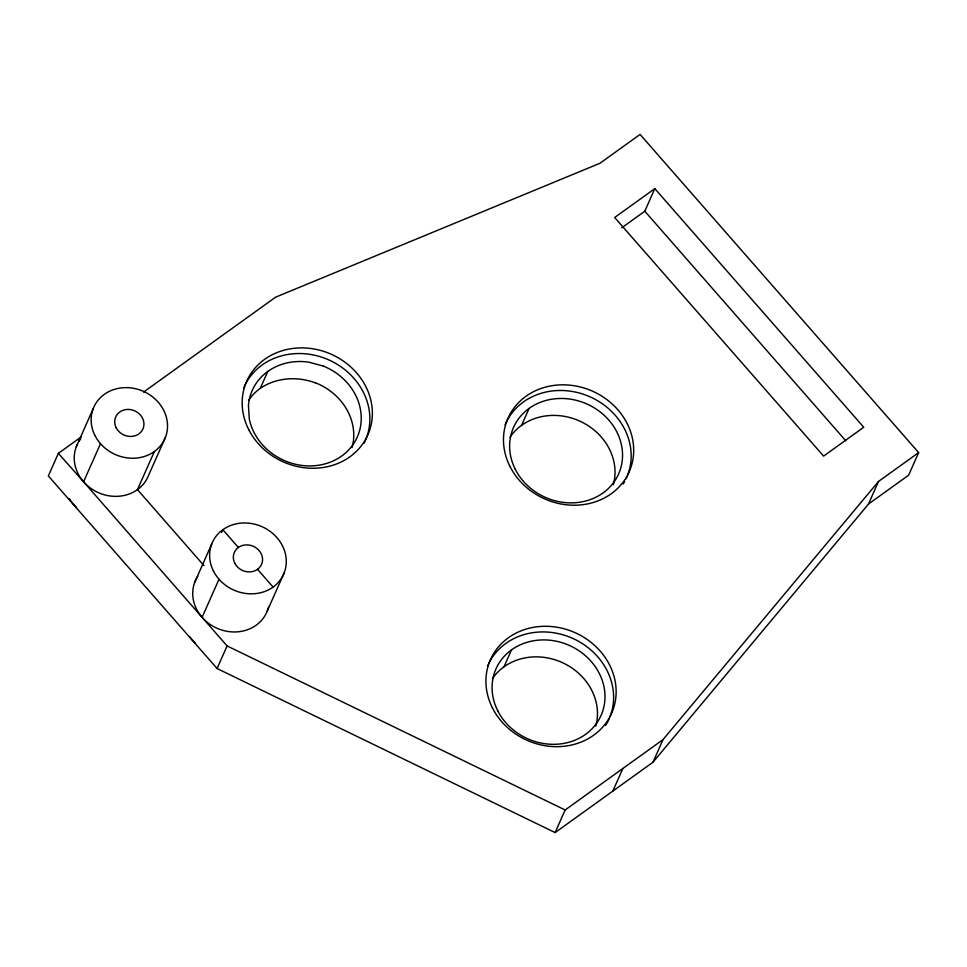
<?xml version="1.0" encoding="UTF-8"?>
<svg xmlns="http://www.w3.org/2000/svg" width="967" height="967" viewBox="0 0 967 967"><rect width="100%" height="100%" fill="white"/><g stroke="black" fill="none" stroke-linecap="round" stroke-linejoin="round"><path stroke-width="1.45" d="M81.349 436.818L58.371 453.33L48.35 475.921L217.079 668.523L555.131 832.575L652.991 762.226L868.487 504.049L908.629 475.184L918.65 452.592L640.069 134.425L599.915 163.29L275.595 297.183L143.612 392.058M76.32 446.681L93.231 408.558M918.65 452.592L878.507 481.457L662.999 739.634L565.139 809.983L227.1 645.932L83.585 481.808L100.495 443.684M154.382 451.504L137.471 489.628L203.94 565.574M165.454 437.302L148.543 475.413A38.873 34.582 23.9 0 1 98.416 492.662A38.873 34.582 23.9 0 1 77.541 443.926M248.761 400.096A57.464 51.118 23.9 0 1 260.292 388.323L267.762 371.461M194.814 582.098L211.725 543.986M221.612 532.442L222.821 529.723L238.378 547.467M202.103 617.345L219.013 579.221M217.079 668.523L227.1 645.932M267.279 610.939L284.189 572.815M521.564 425.359L529.082 408.412M621.684 227.837L644.796 211.217L654.816 188.625L863.749 427.257L823.606 456.11L614.661 217.49L654.816 188.625M504.012 666.807L511.531 649.86M555.131 832.575L565.139 809.983M612.836 791.091L622.857 768.499M652.991 762.226L662.999 739.634M868.487 504.049L878.507 481.457M260.292 388.323C276.526 377.36 297.594 376.115 315.689 382.98M58.371 453.33L83.585 481.808M644.796 211.217L845.774 440.759M257.536 569.333L273.081 587.078M510.032 437.132A57.464 51.118 23.9 0 1 580.091 421.249A57.464 51.118 23.9 0 1 613.332 484.648M315.738 382.896A57.464 51.118 23.9 0 1 352.061 447.612M492.481 678.58A57.464 51.118 23.9 0 1 562.54 662.697A57.464 51.118 23.9 0 1 595.781 726.096M195.153 642.922A38.873 34.582 23.9 0 1 189.556 636.528M76.538 507.445A38.873 34.582 23.9 0 1 69.406 498.694M268.451 607.228A39.006 34.691 23.9 0 1 217.188 628.332A39.006 34.691 23.9 0 1 197.776 576.32M79.04 441.29A38.873 34.582 23.9 0 1 80.781 438.825M608.992 719.206A66.252 58.927 23.9 0 1 605.68 725.419M487.513 666.311A66.252 58.927 23.9 0 1 570.518 637.434A66.252 58.927 23.9 0 1 610.056 716.632M624.658 481.53A66.252 58.927 23.9 0 1 623.231 483.971M505.064 424.864A66.252 58.927 23.9 0 1 588.069 395.987A66.252 58.927 23.9 0 1 627.607 475.184M627.087 476.477A66.252 58.927 23.9 0 1 625.939 479.028M243.757 387.912A66.252 58.927 23.9 0 1 329.638 360.292A66.252 58.927 23.9 0 1 364.003 443.345M323.208 366.034L308.763 362.154A57.464 51.118 23.9 0 0 248.446 405.524L249.329 419.146A57.464 51.118 23.9 0 0 341.762 455.977A57.464 51.118 23.9 0 0 323.208 366.034M515.302 469.346A57.464 51.118 23.9 0 0 612.86 483.548A57.464 51.118 23.9 0 0 570.083 399.105A57.464 51.118 23.9 0 0 515.302 469.346M497.751 710.793A57.464 51.118 23.9 0 0 595.309 724.996A57.464 51.118 23.9 0 0 552.532 640.553A57.464 51.118 23.9 0 0 497.751 710.793M116.197 427.765A14.868 13.224 23.9 0 0 141.448 431.439A14.868 13.224 23.9 0 0 130.376 409.585A14.868 13.224 23.9 0 0 116.197 427.765M234.812 563.241A14.868 13.224 23.9 0 0 260.063 566.904A14.868 13.224 23.9 0 0 248.978 545.05A14.868 13.224 23.9 0 0 234.812 563.241M510.032 466.565A66.252 58.927 23.9 0 0 622.518 482.932A66.252 58.927 23.9 0 0 573.189 385.579A66.252 58.927 23.9 0 0 510.032 466.565M492.481 708.013A66.252 58.927 23.9 0 0 604.967 724.38A66.252 58.927 23.9 0 0 555.65 627.027A66.252 58.927 23.9 0 0 492.481 708.013M248.724 429.614A66.252 58.927 23.9 0 0 361.199 445.98A66.252 58.927 23.9 0 0 311.882 348.628A66.252 58.927 23.9 0 0 248.724 429.614M213.489 571.098A39.006 34.691 23.9 0 0 279.717 580.708A39.006 34.691 23.9 0 0 250.646 523.401A39.006 34.691 23.9 0 0 213.489 571.098M94.996 435.585A38.873 34.582 23.9 0 0 160.993 445.158A38.873 34.582 23.9 0 0 132.032 388.045A38.873 34.582 23.9 0 0 94.996 435.585"/></g></svg>
